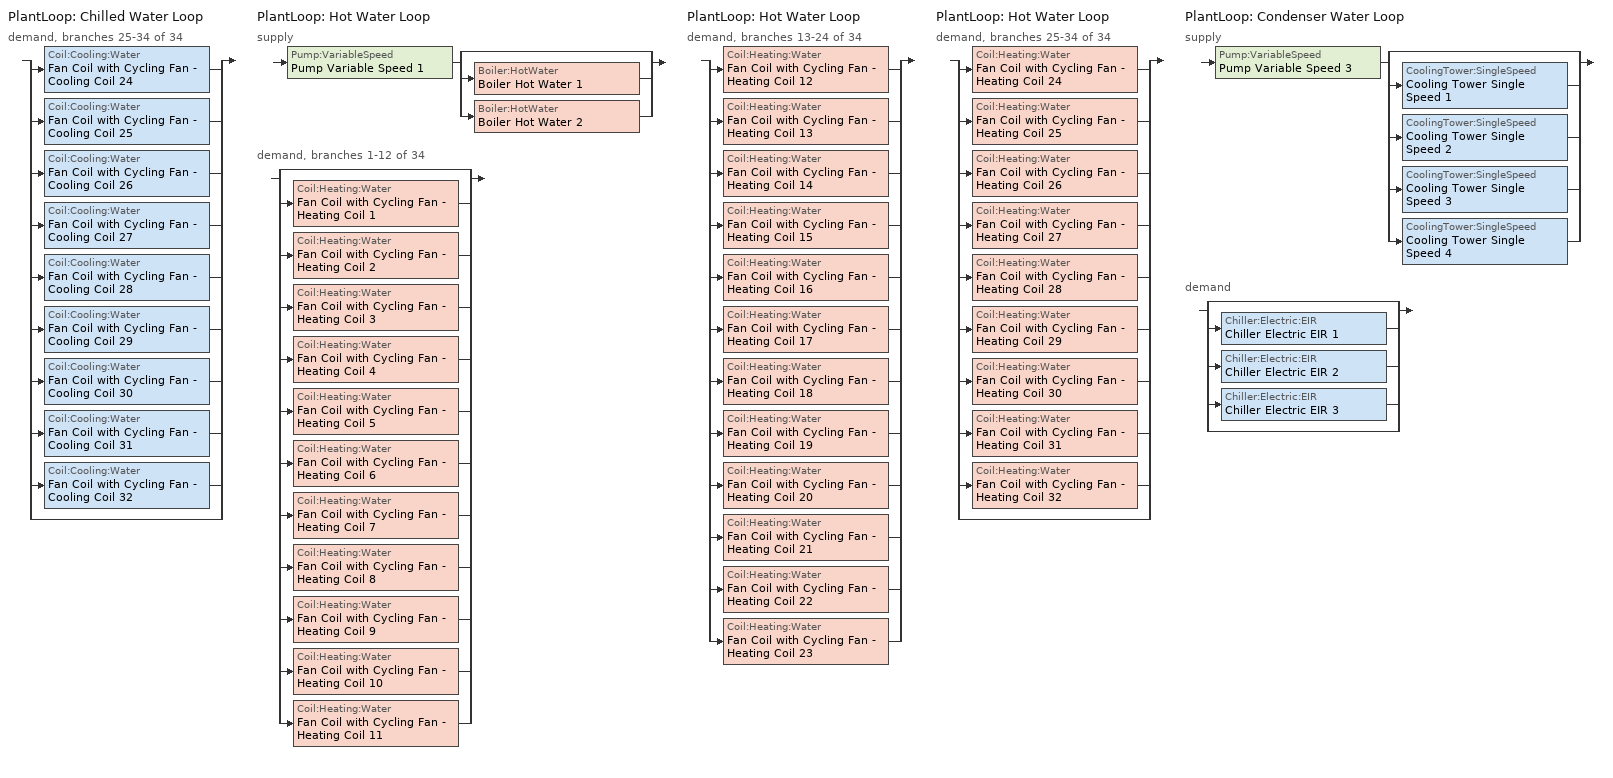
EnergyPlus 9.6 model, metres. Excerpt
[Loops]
PlantLoop 'Chilled Water Loop'
 demand, branches 25-34 of 34: split
  | Coil:Cooling:Water 'Fan Coil with Cycling Fan - Cooling Coil 24'
  | Coil:Cooling:Water 'Fan Coil with Cycling Fan - Cooling Coil 25'
  | Coil:Cooling:Water 'Fan Coil with Cycling Fan - Cooling Coil 26'
  | Coil:Cooling:Water 'Fan Coil with Cycling Fan - Cooling Coil 27'
  | Coil:Cooling:Water 'Fan Coil with Cycling Fan - Cooling Coil 28'
  | Coil:Cooling:Water 'Fan Coil with Cycling Fan - Cooling Coil 29'
  | Coil:Cooling:Water 'Fan Coil with Cycling Fan - Cooling Coil 30'
  | Coil:Cooling:Water 'Fan Coil with Cycling Fan - Cooling Coil 31'
  | Coil:Cooling:Water 'Fan Coil with Cycling Fan - Cooling Coil 32'
  | bypass
PlantLoop 'Hot Water Loop'
 supply: Pump:VariableSpeed 'Pump Variable Speed 1' > split
  | bypass
  | Boiler:HotWater 'Boiler Hot Water 1'
  | Boiler:HotWater 'Boiler Hot Water 2'
 demand, branches 1-12 of 34: split
  | bypass
  | Coil:Heating:Water 'Fan Coil with Cycling Fan - Heating Coil 1'
  | Coil:Heating:Water 'Fan Coil with Cycling Fan - Heating Coil 2'
  | Coil:Heating:Water 'Fan Coil with Cycling Fan - Heating Coil 3'
  | Coil:Heating:Water 'Fan Coil with Cycling Fan - Heating Coil 4'
  | Coil:Heating:Water 'Fan Coil with Cycling Fan - Heating Coil 5'
  | Coil:Heating:Water 'Fan Coil with Cycling Fan - Heating Coil 6'
  | Coil:Heating:Water 'Fan Coil with Cycling Fan - Heating Coil 7'
  | Coil:Heating:Water 'Fan Coil with Cycling Fan - Heating Coil 8'
  | Coil:Heating:Water 'Fan Coil with Cycling Fan - Heating Coil 9'
  | Coil:Heating:Water 'Fan Coil with Cycling Fan - Heating Coil 10'
  | Coil:Heating:Water 'Fan Coil with Cycling Fan - Heating Coil 11'
PlantLoop 'Hot Water Loop'
 demand, branches 13-24 of 34: split
  | Coil:Heating:Water 'Fan Coil with Cycling Fan - Heating Coil 12'
  | Coil:Heating:Water 'Fan Coil with Cycling Fan - Heating Coil 13'
  | Coil:Heating:Water 'Fan Coil with Cycling Fan - Heating Coil 14'
  | Coil:Heating:Water 'Fan Coil with Cycling Fan - Heating Coil 15'
  | Coil:Heating:Water 'Fan Coil with Cycling Fan - Heating Coil 16'
  | Coil:Heating:Water 'Fan Coil with Cycling Fan - Heating Coil 17'
  | Coil:Heating:Water 'Fan Coil with Cycling Fan - Heating Coil 18'
  | Coil:Heating:Water 'Fan Coil with Cycling Fan - Heating Coil 19'
  | Coil:Heating:Water 'Fan Coil with Cycling Fan - Heating Coil 20'
  | Coil:Heating:Water 'Fan Coil with Cycling Fan - Heating Coil 21'
  | Coil:Heating:Water 'Fan Coil with Cycling Fan - Heating Coil 22'
  | Coil:Heating:Water 'Fan Coil with Cycling Fan - Heating Coil 23'
PlantLoop 'Hot Water Loop'
 demand, branches 25-34 of 34: split
  | Coil:Heating:Water 'Fan Coil with Cycling Fan - Heating Coil 24'
  | Coil:Heating:Water 'Fan Coil with Cycling Fan - Heating Coil 25'
  | Coil:Heating:Water 'Fan Coil with Cycling Fan - Heating Coil 26'
  | Coil:Heating:Water 'Fan Coil with Cycling Fan - Heating Coil 27'
  | Coil:Heating:Water 'Fan Coil with Cycling Fan - Heating Coil 28'
  | Coil:Heating:Water 'Fan Coil with Cycling Fan - Heating Coil 29'
  | Coil:Heating:Water 'Fan Coil with Cycling Fan - Heating Coil 30'
  | Coil:Heating:Water 'Fan Coil with Cycling Fan - Heating Coil 31'
  | Coil:Heating:Water 'Fan Coil with Cycling Fan - Heating Coil 32'
  | bypass
PlantLoop 'Condenser Water Loop'
 supply: Pump:VariableSpeed 'Pump Variable Speed 3' > split
  | bypass
  | CoolingTower:SingleSpeed 'Cooling Tower Single Speed 1'
  | CoolingTower:SingleSpeed 'Cooling Tower Single Speed 2'
  | CoolingTower:SingleSpeed 'Cooling Tower Single Speed 3'
  | CoolingTower:SingleSpeed 'Cooling Tower Single Speed 4'
 demand: split
  | bypass
  | Chiller:Electric:EIR 'Chiller Electric EIR 1'
  | Chiller:Electric:EIR 'Chiller Electric EIR 2'
  | Chiller:Electric:EIR 'Chiller Electric EIR 3'
  | bypass
[ZoneControl:Thermostat] Temperature Difference Between Cutout And Setpoint deltaC=0
Name | Zone or ZoneList | Control Type Schedule | Control 1
Thermal Zone 24 Thermostat | Thermal Zone 24 | Thermal Zone 24 Thermostat Schedule | Thermostat Setpoint Dual Setpoint 24
Thermal Zone 25 Thermostat | Thermal Zone 25 | Thermal Zone 25 Thermostat Schedule | Thermostat Setpoint Dual Setpoint 25
Thermal Zone 26 Thermostat | Thermal Zone 26 | Thermal Zone 26 Thermostat Schedule | Thermostat Setpoint Dual Setpoint 26
Thermal Zone 27 Thermostat | Thermal Zone 27 | Thermal Zone 27 Thermostat Schedule | Thermostat Setpoint Dual Setpoint 27
Thermal Zone 28 Thermostat | Thermal Zone 28 | Thermal Zone 28 Thermostat Schedule | Thermostat Setpoint Dual Setpoint 28
Thermal Zone 29 Thermostat | Thermal Zone 29 | Thermal Zone 29 Thermostat Schedule | Thermostat Setpoint Dual Setpoint 29
Thermal Zone 30 Thermostat | Thermal Zone 30 | Thermal Zone 30 Thermostat Schedule | Thermostat Setpoint Dual Setpoint 30
Thermal Zone 31 Thermostat | Thermal Zone 31 | Thermal Zone 31 Thermostat Schedule | Thermostat Setpoint Dual Setpoint 31
Thermal Zone 32 Thermostat | Thermal Zone 32 | Thermal Zone 32 Thermostat Schedule | Thermostat Setpoint Dual Setpoint 32
[ThermostatSetpoint:DualSetpoint]
Name | Heating Setpoint Temperature Schedule | Cooling Setpoint Temperature Schedule
Thermostat Setpoint Dual Setpoint 24 | HtgSetp 24 | ClgSetp 24
Thermostat Setpoint Dual Setpoint 25 | HtgSetp 25 | ClgSetp 25
Thermostat Setpoint Dual Setpoint 26 | HtgSetp 26 | ClgSetp 26
Thermostat Setpoint Dual Setpoint 27 | HtgSetp 27 | ClgSetp 27
Thermostat Setpoint Dual Setpoint 28 | HtgSetp 28 | ClgSetp 28
Thermostat Setpoint Dual Setpoint 29 | HtgSetp 29 | ClgSetp 29
Thermostat Setpoint Dual Setpoint 30 | HtgSetp 30 | ClgSetp 30
Thermostat Setpoint Dual Setpoint 31 | HtgSetp 31 | ClgSetp 31
Thermostat Setpoint Dual Setpoint 32 | HtgSetp 32 | ClgSetp 32
[Fan:OnOff] Availability Schedule=Always On Discrete hvac_library; Fan Total Efficiency=0.82; Pressure Rise Pa=500; Maximum Flow Rate m3/s=Autosize; Motor Efficiency=0.8; Motor In Airstream Fraction=1; Fan Power Ratio Function of Speed Ratio Curve=Fan On Off Power Curve 12; Fan Efficiency Ratio Function of Speed Ratio Curve=Fan On Off Efficiency Curve 12
Fan Coil with Cycling Fan - Fan 24; Fan Coil with Cycling Fan - Fan 25; Fan Coil with Cycling Fan - Fan 26; Fan Coil with Cycling Fan - Fan 27; Fan Coil with Cycling Fan - Fan 28; Fan Coil with Cycling Fan - Fan 29; Fan Coil with Cycling Fan - Fan 30; Fan Coil with Cycling Fan - Fan 31; Fan Coil with Cycling Fan - Fan 32
[Coil:Cooling:Water] Availability Schedule=Always On Discrete hvac_library; Design Water Flow Rate m3/s=Autosize; Design Air Flow Rate m3/s=Autosize; Design Inlet Water Temperature C=Autosize; Design Inlet Air Temperature C=Autosize; Design Outlet Air Temperature C=Autosize; Design Inlet Air Humidity Ratio kgWater/kgDryAir=Autosize; Design Outlet Air Humidity Ratio kgWater/kgDryAir=Autosize; Type of Analysis=SimpleAnalysis; Heat Exchanger Configuration=CrossFlow
Fan Coil with Cycling Fan - Cooling Coil 24; Fan Coil with Cycling Fan - Cooling Coil 25; Fan Coil with Cycling Fan - Cooling Coil 26; Fan Coil with Cycling Fan - Cooling Coil 27; Fan Coil with Cycling Fan - Cooling Coil 28; Fan Coil with Cycling Fan - Cooling Coil 29; Fan Coil with Cycling Fan - Cooling Coil 30; Fan Coil with Cycling Fan - Cooling Coil 31; Fan Coil with Cycling Fan - Cooling Coil 32
[Coil:Heating:Water] Availability Schedule=Always On Discrete hvac_library; U-Factor Times Area Value W/K=Autosize; Maximum Water Flow Rate m3/s=Autosize; Performance Input Method=UFactorTimesAreaAndDesignWaterFlowRate; Rated Capacity W=Autosize; Rated Inlet Water Temperature C=82.2; Rated Inlet Air Temperature C=16.6; Rated Outlet Water Temperature C=71.1; Rated Outlet Air Temperature C=32.2; Rated Ratio for Air and Water Convection=0.5
Fan Coil with Cycling Fan - Heating Coil 1; Fan Coil with Cycling Fan - Heating Coil 2; Fan Coil with Cycling Fan - Heating Coil 3; Fan Coil with Cycling Fan - Heating Coil 4; Fan Coil with Cycling Fan - Heating Coil 5; Fan Coil with Cycling Fan - Heating Coil 6; Fan Coil with Cycling Fan - Heating Coil 7; Fan Coil with Cycling Fan - Heating Coil 8; Fan Coil with Cycling Fan - Heating Coil 9; Fan Coil with Cycling Fan - Heating Coil 10; Fan Coil with Cycling Fan - Heating Coil 11; Fan Coil with Cycling Fan - Heating Coil 12; Fan Coil with Cycling Fan - Heating Coil 13; Fan Coil with Cycling Fan - Heating Coil 14; Fan Coil with Cycling Fan - Heating Coil 15; Fan Coil with Cycling Fan - Heating Coil 16; Fan Coil with Cycling Fan - Heating Coil 17; Fan Coil with Cycling Fan - Heating Coil 18; Fan Coil with Cycling Fan - Heating Coil 19; Fan Coil with Cycling Fan - Heating Coil 20; Fan Coil with Cycling Fan - Heating Coil 21; Fan Coil with Cycling Fan - Heating Coil 22; Fan Coil with Cycling Fan - Heating Coil 23; Fan Coil with Cycling Fan - Heating Coil 24; Fan Coil with Cycling Fan - Heating Coil 25; Fan Coil with Cycling Fan - Heating Coil 26; Fan Coil with Cycling Fan - Heating Coil 27; Fan Coil with Cycling Fan - Heating Coil 28; Fan Coil with Cycling Fan - Heating Coil 29; Fan Coil with Cycling Fan - Heating Coil 30; Fan Coil with Cycling Fan - Heating Coil 31; Fan Coil with Cycling Fan - Heating Coil 32
[ZoneHVAC:FourPipeFanCoil] Availability Schedule=Always On Discrete hvac_library; Capacity Control Method=CyclingFan; Maximum Supply Air Flow Rate m3/s=Autosize; Maximum Outdoor Air Flow Rate m3/s=Autosize; Maximum Cold Water Flow Rate m3/s=Autosize; Maximum Hot Water Flow Rate m3/s=Autosize; Minimum Supply Air Temperature in Cooling Mode C=Autosize; Maximum Supply Air Temperature in Heating Mode C=Autosize
Name | Supply Air Fan | Cooling Coil | Heating Coil
Fan Coil with Cycling Fan 24 | Fan Coil with Cycling Fan - Fan 24 | Fan Coil with Cycling Fan - Cooling Coil 24 | Fan Coil with Cycling Fan - Heating Coil 24
Fan Coil with Cycling Fan 25 | Fan Coil with Cycling Fan - Fan 25 | Fan Coil with Cycling Fan - Cooling Coil 25 | Fan Coil with Cycling Fan - Heating Coil 25
Fan Coil with Cycling Fan 26 | Fan Coil with Cycling Fan - Fan 26 | Fan Coil with Cycling Fan - Cooling Coil 26 | Fan Coil with Cycling Fan - Heating Coil 26
Fan Coil with Cycling Fan 27 | Fan Coil with Cycling Fan - Fan 27 | Fan Coil with Cycling Fan - Cooling Coil 27 | Fan Coil with Cycling Fan - Heating Coil 27
Fan Coil with Cycling Fan 28 | Fan Coil with Cycling Fan - Fan 28 | Fan Coil with Cycling Fan - Cooling Coil 28 | Fan Coil with Cycling Fan - Heating Coil 28
Fan Coil with Cycling Fan 29 | Fan Coil with Cycling Fan - Fan 29 | Fan Coil with Cycling Fan - Cooling Coil 29 | Fan Coil with Cycling Fan - Heating Coil 29
Fan Coil with Cycling Fan 30 | Fan Coil with Cycling Fan - Fan 30 | Fan Coil with Cycling Fan - Cooling Coil 30 | Fan Coil with Cycling Fan - Heating Coil 30
Fan Coil with Cycling Fan 31 | Fan Coil with Cycling Fan - Fan 31 | Fan Coil with Cycling Fan - Cooling Coil 31 | Fan Coil with Cycling Fan - Heating Coil 31
Fan Coil with Cycling Fan 32 | Fan Coil with Cycling Fan - Fan 32 | Fan Coil with Cycling Fan - Cooling Coil 32 | Fan Coil with Cycling Fan - Heating Coil 32
[Zone equipment]
Thermal Zone 24: Fan Coil with Cycling Fan 24
Thermal Zone 25: Fan Coil with Cycling Fan 25
Thermal Zone 26: Fan Coil with Cycling Fan 26
Thermal Zone 27: Fan Coil with Cycling Fan 27
Thermal Zone 28: Fan Coil with Cycling Fan 28
Thermal Zone 29: Fan Coil with Cycling Fan 29
Thermal Zone 30: Fan Coil with Cycling Fan 30
Thermal Zone 31: Fan Coil with Cycling Fan 31
Thermal Zone 32: Fan Coil with Cycling Fan 32
[Sizing:Zone] Zone Cooling Design Supply Air Temperature Input Method=SupplyAirTemperature; Zone Cooling Design Supply Air Temperature C=14.8; Zone Cooling Design Supply Air Temperature Difference deltaC=11.11; Zone Heating Design Supply Air Temperature Input Method=SupplyAirTemperature; Zone Heating Design Supply Air Temperature C=42.9; Zone Heating Design Supply Air Temperature Difference deltaC=11.11; Zone Cooling Design Supply Air Humidity Ratio kgWater/kgDryAir=0.0085; Zone Heating Design Supply Air Humidity Ratio kgWater/kgDryAir=0.008; Cooling Design Air Flow Method=DesignDay; Cooling Design Air Flow Rate m3/s=0; Cooling Minimum Air Flow per Zone Floor Area m3/s-m2=0.000762; Cooling Minimum Air Flow m3/s=0; Cooling Minimum Air Flow Fraction=0; Heating Design Air Flow Method=DesignDay; Heating Design Air Flow Rate m3/s=0; Heating Maximum Air Flow per Zone Floor Area m3/s-m2=0.002032; Heating Maximum Air Flow m3/s=0.141576; Heating Maximum Air Flow Fraction=0.3; Account for Dedicated Outdoor Air System=No
Name | Design Specification Outdoor Air Object
Thermal Zone 24 | Ventilation 24
Thermal Zone 25 | Ventilation 25
Thermal Zone 26 | Ventilation 26
Thermal Zone 27 | Ventilation 27
Thermal Zone 28 | Ventilation 28
Thermal Zone 29 | Ventilation 29
Thermal Zone 30 | Ventilation 30
Thermal Zone 31 | Ventilation 31
Thermal Zone 32 | Ventilation 32
[DesignSpecification:OutdoorAir] Outdoor Air Method=Sum; Outdoor Air Flow per Person m3/s-person=0; Outdoor Air Flow per Zone Floor Area m3/s-m2=0; Outdoor Air Flow per Zone m3/s=0; Outdoor Air Flow Air Changes per Hour 1/hr=1.6
Ventilation 24; Ventilation 25; Ventilation 26; Ventilation 27; Ventilation 28; Ventilation 29; Ventilation 30; Ventilation 31; Ventilation 32
[PlantEquipmentList]
Hot Water Loop Heating Equipment List: Boiler:HotWater, Boiler Hot Water 1, Boiler:HotWater, Boiler Hot Water 2
Condenser Water Loop Cooling Equipment List: CoolingTower:SingleSpeed, Cooling Tower Single Speed 1, CoolingTower:SingleSpeed, Cooling Tower Single Speed 2, CoolingTower:SingleSpeed, Cooling Tower Single Speed 3, CoolingTower:SingleSpeed, Cooling Tower Single Speed 4
[PlantLoop] Fluid Type=Water; Maximum Loop Temperature=100; Minimum Loop Temperature=0; Maximum Loop Flow Rate=Autosize; Minimum Loop Flow Rate=0; Plant Loop Volume=Autocalculate; Load Distribution Scheme=Optimal; Plant Loop Demand Calculation Scheme=SingleSetpoint
Name | Plant Equipment Operation Scheme
Hot Water Loop | Hot Water Loop Operation Schemes
Condenser Water Loop | Condenser Water Loop Operation Schemes
[Sizing:Plant] Sizing Option=NonCoincident; Zone Timesteps in Averaging Window=1; Coincident Sizing Factor Mode=None
Name | Loop Type | Design Loop Exit Temperature | Loop Design Temperature Difference
Hot Water Loop | Heating | 67 | 11
Condenser Water Loop | Condenser | 29.4 | 5.6
[Pump:VariableSpeed] Design Maximum Flow Rate m3/s=Autosize; Design Power Consumption W=Autosize; Motor Efficiency=0.8; Fraction of Motor Inefficiencies to Fluid Stream=0; Coefficient 1 of the Part Load Performance Curve=0; Coefficient 2 of the Part Load Performance Curve=1; Coefficient 3 of the Part Load Performance Curve=0; Coefficient 4 of the Part Load Performance Curve=0; Design Minimum Flow Rate=0; Pump Control Type=Intermittent; Skin Loss Radiative Fraction=0.5; Design Power Sizing Method=PowerPerFlowPerPressure; Design Electric Power per Unit Flow Rate=348701.1; Design Shaft Power per Unit Flow Rate per Unit Head=1.28205; Design Minimum Flow Rate Fraction=0
Name | Design Pump Head Pa
Pump Variable Speed 1 | 180000
Pump Variable Speed 3 | 179352
[SetpointManager:Scheduled]
Setpoint Manager Scheduled Hot Water Duck: Control Variable=Temperature; Schedule=Hot_Water_Temperature; Setpoint Node or NodeList=Node Hot Water Deck Supply
[PlantEquipmentOperationSchemes] Control Scheme Schedule Name 1=Always On Discrete
Name | Control Scheme Object Type 1 | Control Scheme Name 1
Hot Water Loop Operation Schemes | PlantEquipmentOperation:HeatingLoad | Hot Water Loop Heating Operation Scheme
Condenser Water Loop Operation Schemes | PlantEquipmentOperation:CoolingLoad | Condenser Water Loop Cooling Operation Scheme
[PlantEquipmentOperation:CoolingLoad]
Condenser Water Loop Cooling Operation Scheme: Load Range Lower Limit 1=0; Load Range Upper Limit 1=1000000000; Range Equipment List Name 1=Condenser Water Loop Cooling Equipment List
[Boiler:HotWater] Fuel Type=Coal; Nominal Capacity W=Autosize; Efficiency Curve Temperature Evaluation Variable=LeavingBoiler; Normalized Boiler Efficiency Curve=Boiler Efficiency; Design Water Flow Rate m3/s=Autosize; Minimum Part Load Ratio=0; Maximum Part Load Ratio=1; Optimum Part Load Ratio=1; Water Outlet Upper Temperature Limit C=99; Boiler Flow Mode=NotModulated; Parasitic Electric Load W=0; Sizing Factor=1
Name | Nominal Thermal Efficiency
Boiler Hot Water 1 | 0.7
Boiler Hot Water 2 | 0.85
[PlantEquipmentOperation:HeatingLoad]
Hot Water Loop Heating Operation Scheme: Load Range Lower Limit 1=0; Load Range Upper Limit 1=1000000000; Range Equipment List Name 1=Hot Water Loop Heating Equipment List
[CoolingTower:SingleSpeed] Design Water Flow Rate m3/s=Autosize; Design Air Flow Rate m3/s=Autosize; Design Fan Power W=Autosize; Design U-Factor Times Area Value W/K=Autosize; Free Convection Regime Air Flow Rate m3/s=Autosize; Free Convection Regime Air Flow Rate Sizing Factor=0.1; Free Convection Regime U-Factor Times Area Value W/K=Autosize; Free Convection U-Factor Times Area Value Sizing Factor=0.1; Performance Input Method=UFactorTimesAreaAndDesignWaterFlowRate; Heat Rejection Capacity and Nominal Capacity Sizing Ratio=1.25; Free Convection Capacity W=0; Free Convection Nominal Capacity Sizing Factor=0.1; Design Inlet Air Dry-Bulb Temperature C=25.6; Design Inlet Air Wet-Bulb Temperature C=25.6; Design Approach Temperature deltaC=Autosize; Design Range Temperature deltaC=Autosize; Basin Heater Capacity W/K=0; Basin Heater Setpoint Temperature C=2; Evaporation Loss Mode=LossFactor; Evaporation Loss Factor percent/K=0.2; Drift Loss Percent percent=0.008; Blowdown Calculation Mode=ConcentrationRatio; Blowdown Concentration Ratio=3; Capacity Control=FanCycling; Number of Cells=1; Cell Control=MinimalCell; Cell Minimum  Water Flow Rate Fraction=0.33; Cell Maximum Water Flow Rate Fraction=2.5; Sizing Factor=1
Cooling Tower Single Speed 1; Cooling Tower Single Speed 2; Cooling Tower Single Speed 3; Cooling Tower Single Speed 4
[SetpointManager:FollowOutdoorAirTemperature]
Setpoint Manager Follow Outdoor Air Temperature 1: Control Variable=Temperature; Reference Temperature Type=OutdoorAirWetBulb; Offset Temperature Difference=1.5; Maximum Setpoint Temperature=80; Minimum Setpoint Temperature=6; Setpoint Node or NodeList=Node Condenser Water Deck Supply
[Schedule:Week:Daily]
HtgSetp 24 Week Rule - Jan1-Dec31: HtgSetp Default Schedule 24, HtgSetp Default Schedule 24, HtgSetp Default Schedule 24, HtgSetp Default Schedule 24, HtgSetp Default Schedule 24, HtgSetp Default Schedule 24, HtgSetp Default Schedule 24, HtgSetp Default Schedule 24, HtgSetp Summer Design Day 24, HtgSetp Winter Design Day 24, HtgSetp Default Schedule 24, HtgSetp Default Schedule 24
ClgSetp 24 Week Rule - Jan1-Dec31: ClgSetp Default Schedule 24, ClgSetp Default Schedule 24, ClgSetp Default Schedule 24, ClgSetp Default Schedule 24, ClgSetp Default Schedule 24, ClgSetp Default Schedule 24, ClgSetp Default Schedule 24, ClgSetp Default Schedule 24, ClgSetp Summer Design Day 24, ClgSetp Winter Design Day 24, ClgSetp Default Schedule 24, ClgSetp Default Schedule 24
HtgSetp 25 Week Rule - Jan1-Dec31: HtgSetp Default Schedule 25, HtgSetp Default Schedule 25, HtgSetp Default Schedule 25, HtgSetp Default Schedule 25, HtgSetp Default Schedule 25, HtgSetp Default Schedule 25, HtgSetp Default Schedule 25, HtgSetp Default Schedule 25, HtgSetp Summer Design Day 25, HtgSetp Winter Design Day 25, HtgSetp Default Schedule 25, HtgSetp Default Schedule 25
ClgSetp 25 Week Rule - Jan1-Dec31: ClgSetp Default Schedule 25, ClgSetp Default Schedule 25, ClgSetp Default Schedule 25, ClgSetp Default Schedule 25, ClgSetp Default Schedule 25, ClgSetp Default Schedule 25, ClgSetp Default Schedule 25, ClgSetp Default Schedule 25, ClgSetp Summer Design Day 25, ClgSetp Winter Design Day 25, ClgSetp Default Schedule 25, ClgSetp Default Schedule 25
HtgSetp 26 Week Rule - Jan1-Dec31: HtgSetp Default Schedule 26, HtgSetp Default Schedule 26, HtgSetp Default Schedule 26, HtgSetp Default Schedule 26, HtgSetp Default Schedule 26, HtgSetp Default Schedule 26, HtgSetp Default Schedule 26, HtgSetp Default Schedule 26, HtgSetp Summer Design Day 26, HtgSetp Winter Design Day 26, HtgSetp Default Schedule 26, HtgSetp Default Schedule 26
ClgSetp 26 Week Rule - Jan1-Dec31: ClgSetp Default Schedule 26, ClgSetp Default Schedule 26, ClgSetp Default Schedule 26, ClgSetp Default Schedule 26, ClgSetp Default Schedule 26, ClgSetp Default Schedule 26, ClgSetp Default Schedule 26, ClgSetp Default Schedule 26, ClgSetp Summer Design Day 26, ClgSetp Winter Design Day 26, ClgSetp Default Schedule 26, ClgSetp Default Schedule 26
HtgSetp 27 Week Rule - Jan1-Dec31: HtgSetp Default Schedule 27, HtgSetp Default Schedule 27, HtgSetp Default Schedule 27, HtgSetp Default Schedule 27, HtgSetp Default Schedule 27, HtgSetp Default Schedule 27, HtgSetp Default Schedule 27, HtgSetp Default Schedule 27, HtgSetp Summer Design Day 27, HtgSetp Winter Design Day 27, HtgSetp Default Schedule 27, HtgSetp Default Schedule 27
ClgSetp 27 Week Rule - Jan1-Dec31: ClgSetp Default Schedule 27, ClgSetp Default Schedule 27, ClgSetp Default Schedule 27, ClgSetp Default Schedule 27, ClgSetp Default Schedule 27, ClgSetp Default Schedule 27, ClgSetp Default Schedule 27, ClgSetp Default Schedule 27, ClgSetp Summer Design Day 27, ClgSetp Winter Design Day 27, ClgSetp Default Schedule 27, ClgSetp Default Schedule 27
HtgSetp 28 Week Rule - Jan1-Dec31: HtgSetp Default Schedule 28, HtgSetp Default Schedule 28, HtgSetp Default Schedule 28, HtgSetp Default Schedule 28, HtgSetp Default Schedule 28, HtgSetp Default Schedule 28, HtgSetp Default Schedule 28, HtgSetp Default Schedule 28, HtgSetp Summer Design Day 28, HtgSetp Winter Design Day 28, HtgSetp Default Schedule 28, HtgSetp Default Schedule 28
ClgSetp 28 Week Rule - Jan1-Dec31: ClgSetp Default Schedule 28, ClgSetp Default Schedule 28, ClgSetp Default Schedule 28, ClgSetp Default Schedule 28, ClgSetp Default Schedule 28, ClgSetp Default Schedule 28, ClgSetp Default Schedule 28, ClgSetp Default Schedule 28, ClgSetp Summer Design Day 28, ClgSetp Winter Design Day 28, ClgSetp Default Schedule 28, ClgSetp Default Schedule 28
Hot_Water_Temperature Week Rule - Jan1-Dec31: Hot_Water_Temperature_Default, Hot_Water_Temperature_Default, Hot_Water_Temperature_Default, Hot_Water_Temperature_Default, Hot_Water_Temperature_Default, Hot_Water_Temperature_Default, Hot_Water_Temperature_Default, Hot_Water_Temperature_Default, Hot_Water_Temperature_Summer_Design_Day, Hot_Water_Temperature_Winter_Design_Day, Hot_Water_Temperature_Default, Hot_Water_Temperature_Default
[Schedule:Year]
HtgSetp 24: HtgSetp 24 Week Rule - Jan1-Dec31, 1, 1, 12, 31
ClgSetp 24: ClgSetp 24 Week Rule - Jan1-Dec31, 1, 1, 12, 31
HtgSetp 25: HtgSetp 25 Week Rule - Jan1-Dec31, 1, 1, 12, 31
ClgSetp 25: ClgSetp 25 Week Rule - Jan1-Dec31, 1, 1, 12, 31
HtgSetp 26: HtgSetp 26 Week Rule - Jan1-Dec31, 1, 1, 12, 31
ClgSetp 26: ClgSetp 26 Week Rule - Jan1-Dec31, 1, 1, 12, 31
HtgSetp 27: HtgSetp 27 Week Rule - Jan1-Dec31, 1, 1, 12, 31
ClgSetp 27: ClgSetp 27 Week Rule - Jan1-Dec31, 1, 1, 12, 31
HtgSetp 28: HtgSetp 28 Week Rule - Jan1-Dec31, 1, 1, 12, 31
ClgSetp 28: ClgSetp 28 Week Rule - Jan1-Dec31, 1, 1, 12, 31
HtgSetp 29: HtgSetp 29 Week Rule - Jan1-Dec31, 1, 1, 12, 31
ClgSetp 29: ClgSetp 29 Week Rule - Jan1-Dec31, 1, 1, 12, 31
HtgSetp 30: HtgSetp 30 Week Rule - Jan1-Dec31, 1, 1, 12, 31
ClgSetp 30: ClgSetp 30 Week Rule - Jan1-Dec31, 1, 1, 12, 31
HtgSetp 31: HtgSetp 31 Week Rule - Jan1-Dec31, 1, 1, 12, 31
ClgSetp 31: ClgSetp 31 Week Rule - Jan1-Dec31, 1, 1, 12, 31
HtgSetp 32: HtgSetp 32 Week Rule - Jan1-Dec31, 1, 1, 12, 31
ClgSetp 32: ClgSetp 32 Week Rule - Jan1-Dec31, 1, 1, 12, 31
Hot_Water_Temperature: Hot_Water_Temperature Week Rule - Jan1-Dec31, 1, 1, 12, 31
[Schedule:Compact]
Thermal Zone 24 Thermostat Schedule; Thermal Zone 25 Thermostat Schedule; Thermal Zone 26 Thermostat Schedule; Thermal Zone 27 Thermostat Schedule; Thermal Zone 28 Thermostat Schedule; Thermal Zone 29 Thermostat Schedule; Thermal Zone 30 Thermostat Schedule; Thermal Zone 31 Thermostat Schedule; Thermal Zone 32 Thermostat Schedule: Through: 12/31, For: AllDays, Until: 24:00, 4
[Schedule:Constant]
Always On Discrete; Always On Discrete hvac_library: 1
[Curve:Biquadratic]
Boiler Efficiency: Coefficient1 Constant=1; Coefficient2 x=0; Coefficient3 x**2=0; Coefficient4 y=0; Coefficient5 y**2=0; Coefficient6 x*y=0; Minimum Value of x=0; Maximum Value of x=1; Minimum Value of y=0; Maximum Value of y=1; Input Unit Type for X=Dimensionless; Input Unit Type for Y=Dimensionless; Output Unit Type=Dimensionless
[Curve:Exponent]
Fan On Off Power Curve 12: Coefficient1 Constant=1; Coefficient2 Constant=0; Coefficient3 Constant=0; Minimum Value of x {BasedOnField A2}=0; Maximum Value of x {BasedOnField A2}=1
[Curve:Cubic]
Fan On Off Efficiency Curve 12: Coefficient1 Constant=1; Coefficient2 x=0; Coefficient3 x**2=0; Coefficient4 x**3=0; Minimum Value of x {BasedOnField A2}=0; Maximum Value of x {BasedOnField A2}=1
